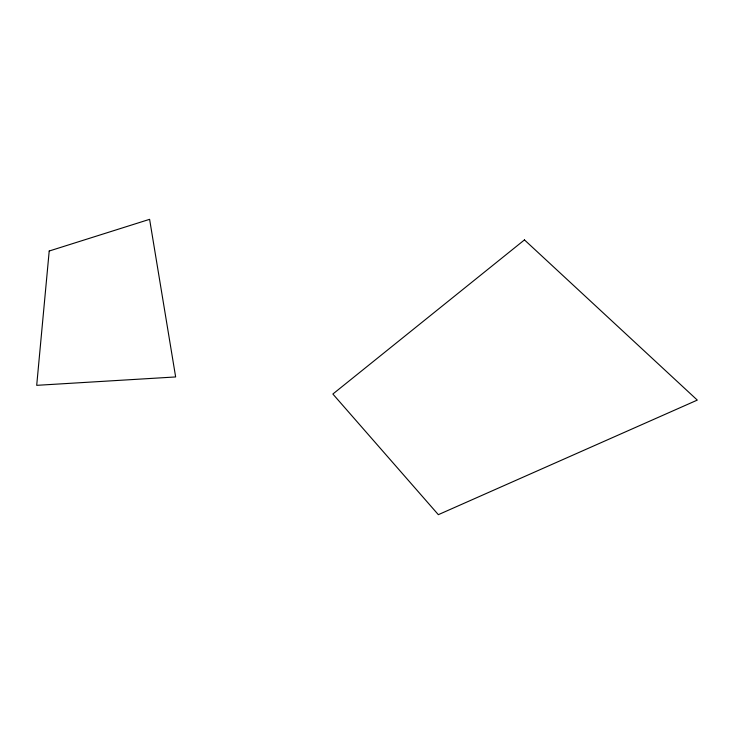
<?xml version="1.0" encoding="UTF-8"?>
<svg xmlns="http://www.w3.org/2000/svg" width="734" height="734" viewBox="0 0 734 734"><rect width="100%" height="100%" fill="white"/><g stroke="black" fill="none" stroke-linecap="round" stroke-linejoin="round"><path stroke-width="1.1" d="M49.206 251.019L36.7 385.332L175.646 376.946L149.608 219.328L49.206 251.019M524.461 239.908L332.869 394.03L438.345 514.672L697.3 400.094L524.461 239.908"/></g></svg>
